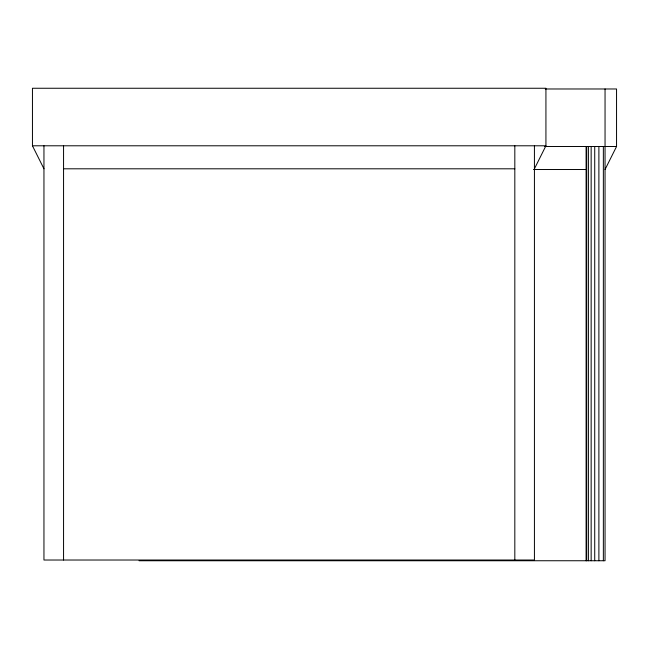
<?xml version="1.0" encoding="UTF-8"?>
<svg xmlns="http://www.w3.org/2000/svg" width="649" height="649" viewBox="0 0 649 649"><rect width="100%" height="100%" fill="white"/><g stroke="black" fill="none" stroke-linecap="round" stroke-linejoin="round"><path stroke-width="0.97" d="M534.427 168.805L545.931 145.79L545.931 88.256L32.45 88.256L32.45 145.79L43.954 168.805M605.046 169.519L616.55 146.504L616.55 88.978L545.274 88.978M32.45 145.79L545.931 145.79M544.6 146.504L616.55 146.504M63.561 168.805L514.819 168.805M533.47 169.519L586.096 169.519M139.024 560.744L605.046 560.744L605.046 88.978M603.359 146.504L603.359 560.744M598.889 146.504L598.889 560.744M594.727 146.504L594.727 560.744M591.15 146.504L591.15 560.744M588.408 146.504L588.408 560.744M586.688 146.504L586.688 560.744M586.096 146.504L586.096 560.744M534.427 145.79L534.427 560.022L43.954 560.022L43.954 145.79M514.819 145.79L514.819 560.022M63.561 145.79L63.561 560.022"/></g></svg>
